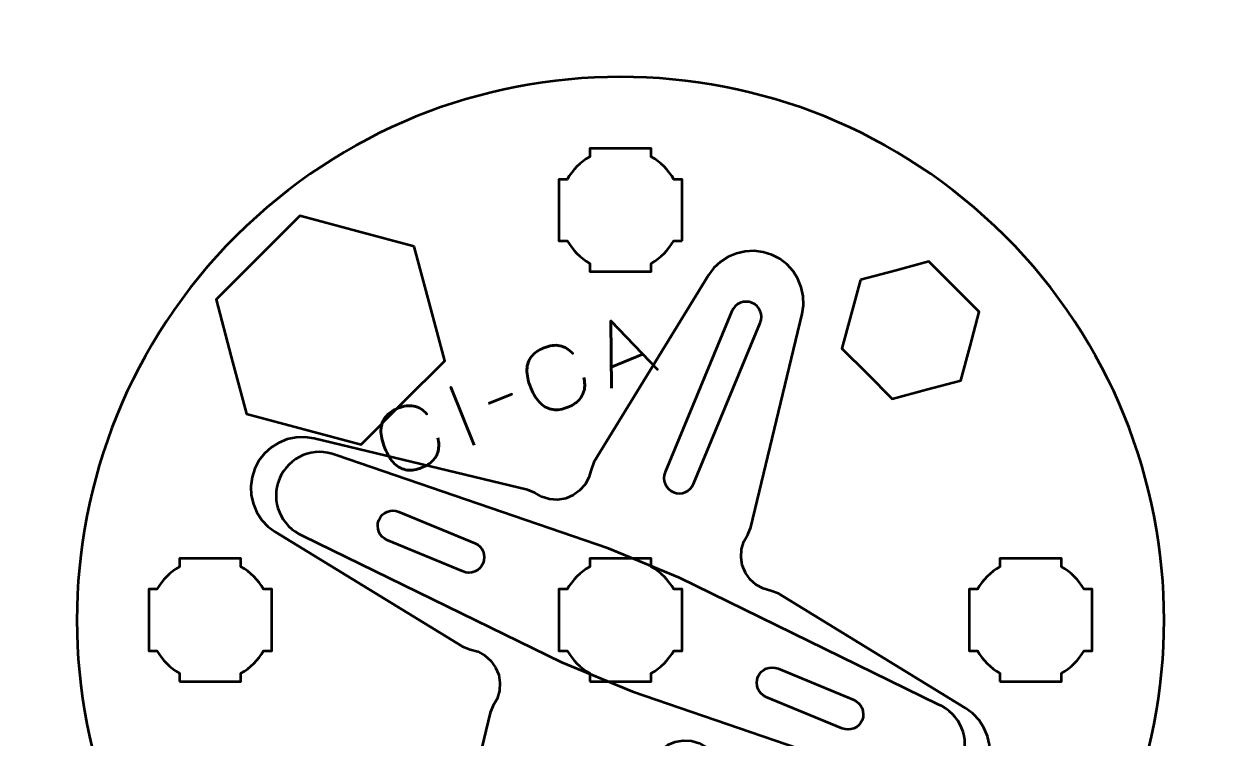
# Model space of a CAD drawing. Header units: centimetres. Extents: x -16.4 to -4.6, y -20.8 to -8.9.
# Drawn here: x -10.41 to -4.59, y -18.43 to -14.94 of the extents above; entities that cross this region are included whole.
import ezdxf

# ---------------------------------------------------------------- set-up
doc = ezdxf.new("R2010")
doc.units = ezdxf.units.CM
doc.header["$MEASUREMENT"] = 0
doc.layers.add('Layer 1', color=7, linetype='Continuous')

msp = doc.modelspace()

# ---------------------------------------------------------------- linework, layer by layer
at = {"layer": 'Layer 1', "lineweight": 53}
for points, knots in [([(-5.62616, -15.97618), (-4.59146, -17.01088), (-4.59146, -18.68912), (-5.62619, -19.72385), (-5.62619, -19.72385), (-6.66089, -20.75855), (-8.33913, -20.75855), (-9.37383, -19.72385), (-9.37383, -19.72385), (-10.40855, -18.68912), (-10.40855, -17.01088), (-9.37385, -15.97618), (-9.37385, -15.97618), (-8.33913, -14.94145), (-6.66089, -14.94145), (-5.62616, -15.97618)], [0, 0, 0, 0, 0.25, 0.25, 0.25, 0.25, 0.5, 0.5, 0.5, 0.5, 0.75, 0.75, 0.75, 0.75, 1, 1, 1, 1]), ([(-7.19997, -15.99998), (-7.19997, -15.99998), (-7.24017, -15.99998), (-7.24017, -15.99998), (-7.24017, -15.99998), (-7.2665, -16.0455), (-7.30446, -16.08343), (-7.34997, -16.10976), (-7.34997, -16.10976), (-7.34997, -16.10976), (-7.34997, -16.14998), (-7.34997, -16.14998), (-7.34997, -16.14998), (-7.34997, -16.14998), (-7.64997, -16.14998), (-7.64997, -16.14998), (-7.64997, -16.14998), (-7.64997, -16.14998), (-7.64997, -16.10979), (-7.64997, -16.10979), (-7.64997, -16.10979), (-7.6955, -16.08346), (-7.73349, -16.04551), (-7.75985, -15.99998), (-7.75985, -15.99998), (-7.75985, -15.99998), (-7.79997, -15.99998), (-7.79997, -15.99998), (-7.79997, -15.99998), (-7.79997, -15.99998), (-7.79997, -15.85456), (-7.79997, -15.85456), (-7.79997, -15.85456), (-7.79997, -15.85456), (-7.80003, -15.84991), (-7.80003, -15.84991), (-7.80003, -15.84991), (-7.80003, -15.84991), (-7.79997, -15.84527), (-7.79997, -15.84527), (-7.79997, -15.84527), (-7.79997, -15.84527), (-7.79997, -15.69998), (-7.79997, -15.69998), (-7.79997, -15.69998), (-7.79997, -15.69998), (-7.7599, -15.69998), (-7.7599, -15.69998), (-7.7599, -15.69998), (-7.73355, -15.65441), (-7.69555, -15.6164), (-7.64997, -15.59004), (-7.64997, -15.59004), (-7.64997, -15.59004), (-7.64997, -15.54998), (-7.64997, -15.54998), (-7.64997, -15.54998), (-7.64997, -15.54998), (-7.50669, -15.54998), (-7.50669, -15.54998), (-7.50669, -15.54998), (-7.50669, -15.54998), (-7.50002, -15.5499), (-7.50002, -15.5499), (-7.50002, -15.5499), (-7.50002, -15.5499), (-7.49334, -15.54998), (-7.49334, -15.54998), (-7.49334, -15.54998), (-7.49334, -15.54998), (-7.34997, -15.54998), (-7.34997, -15.54998), (-7.34997, -15.54998), (-7.34997, -15.54998), (-7.34997, -15.59008), (-7.34997, -15.59008), (-7.34997, -15.59008), (-7.30443, -15.61644), (-7.26645, -15.65443), (-7.24012, -15.69998), (-7.24012, -15.69998), (-7.24012, -15.69998), (-7.19997, -15.69998), (-7.19997, -15.69998), (-7.19997, -15.69998), (-7.19997, -15.69998), (-7.19997, -15.99998), (-7.19997, -15.99998)], [0, 0, 0, 0, 0.0454545, 0.0454545, 0.0454545, 0.0454545, 0.0909091, 0.0909091, 0.0909091, 0.0909091, 0.1363636, 0.1363636, 0.1363636, 0.1363636, 0.1818182, 0.1818182, 0.1818182, 0.1818182, 0.2272727, 0.2272727, 0.2272727, 0.2272727, 0.2727273, 0.2727273, 0.2727273, 0.2727273, 0.3181818, 0.3181818, 0.3181818, 0.3181818, 0.3636364, 0.3636364, 0.3636364, 0.3636364, 0.4090909, 0.4090909, 0.4090909, 0.4090909, 0.4545455, 0.4545455, 0.4545455, 0.4545455, 0.5, 0.5, 0.5, 0.5, 0.5454545, 0.5454545, 0.5454545, 0.5454545, 0.5909091, 0.5909091, 0.5909091, 0.5909091, 0.6363636, 0.6363636, 0.6363636, 0.6363636, 0.6818182, 0.6818182, 0.6818182, 0.6818182, 0.7272727, 0.7272727, 0.7272727, 0.7272727, 0.7727273, 0.7727273, 0.7727273, 0.7727273, 0.8181818, 0.8181818, 0.8181818, 0.8181818, 0.8636364, 0.8636364, 0.8636364, 0.8636364, 0.9090909, 0.9090909, 0.9090909, 0.9090909, 0.9545455, 0.9545455, 0.9545455, 0.9545455, 1, 1, 1, 1]), ([(-8.50598, -16.02754), (-8.50598, -16.02754), (-8.43126, -16.30637), (-8.43126, -16.30637), (-8.43126, -16.30637), (-8.43126, -16.30637), (-8.35655, -16.58522), (-8.35655, -16.58522), (-8.35655, -16.58522), (-8.35655, -16.58522), (-8.56067, -16.78934), (-8.56067, -16.78934), (-8.56067, -16.78934), (-8.56067, -16.78934), (-8.76479, -16.99346), (-8.76479, -16.99346), (-8.76479, -16.99346), (-8.76479, -16.99346), (-9.04364, -16.91875), (-9.04364, -16.91875), (-9.04364, -16.91875), (-9.04364, -16.91875), (-9.32247, -16.84403), (-9.32247, -16.84403), (-9.32247, -16.84403), (-9.32247, -16.84403), (-9.39718, -16.5652), (-9.39718, -16.5652), (-9.39718, -16.5652), (-9.39718, -16.5652), (-9.4719, -16.28636), (-9.4719, -16.28636), (-9.4719, -16.28636), (-9.4719, -16.28636), (-9.26778, -16.08223), (-9.26778, -16.08223), (-9.26778, -16.08223), (-9.26778, -16.08223), (-9.06365, -15.87811), (-9.06365, -15.87811), (-9.06365, -15.87811), (-9.06365, -15.87811), (-8.78481, -15.95283), (-8.78481, -15.95283), (-8.78481, -15.95283), (-8.78481, -15.95283), (-8.50598, -16.02754), (-8.50598, -16.02754)], [0, 0, 0, 0, 0.0833333, 0.0833333, 0.0833333, 0.0833333, 0.1666667, 0.1666667, 0.1666667, 0.1666667, 0.25, 0.25, 0.25, 0.25, 0.3333333, 0.3333333, 0.3333333, 0.3333333, 0.4166667, 0.4166667, 0.4166667, 0.4166667, 0.5, 0.5, 0.5, 0.5, 0.5833333, 0.5833333, 0.5833333, 0.5833333, 0.6666667, 0.6666667, 0.6666667, 0.6666667, 0.75, 0.75, 0.75, 0.75, 0.8333333, 0.8333333, 0.8333333, 0.8333333, 0.9166667, 0.9166667, 0.9166667, 0.9166667, 1, 1, 1, 1]), ([(-6.33075, -16.19084), (-6.33075, -16.19084), (-6.16345, -16.14601), (-6.16345, -16.14601), (-6.16345, -16.14601), (-6.16345, -16.14601), (-5.99614, -16.10118), (-5.99614, -16.10118), (-5.99614, -16.10118), (-5.99614, -16.10118), (-5.87367, -16.22366), (-5.87367, -16.22366), (-5.87367, -16.22366), (-5.87367, -16.22366), (-5.75119, -16.34613), (-5.75119, -16.34613), (-5.75119, -16.34613), (-5.75119, -16.34613), (-5.79602, -16.51344), (-5.79602, -16.51344), (-5.79602, -16.51344), (-5.79602, -16.51344), (-5.84085, -16.68074), (-5.84085, -16.68074), (-5.84085, -16.68074), (-5.84085, -16.68074), (-6.00815, -16.72557), (-6.00815, -16.72557), (-6.00815, -16.72557), (-6.00815, -16.72557), (-6.17546, -16.7704), (-6.17546, -16.7704), (-6.17546, -16.7704), (-6.17546, -16.7704), (-6.29793, -16.64792), (-6.29793, -16.64792), (-6.29793, -16.64792), (-6.29793, -16.64792), (-6.42041, -16.52545), (-6.42041, -16.52545), (-6.42041, -16.52545), (-6.42041, -16.52545), (-6.37558, -16.35814), (-6.37558, -16.35814), (-6.37558, -16.35814), (-6.37558, -16.35814), (-6.33075, -16.19084), (-6.33075, -16.19084)], [0, 0, 0, 0, 0.0833333, 0.0833333, 0.0833333, 0.0833333, 0.1666667, 0.1666667, 0.1666667, 0.1666667, 0.25, 0.25, 0.25, 0.25, 0.3333333, 0.3333333, 0.3333333, 0.3333333, 0.4166667, 0.4166667, 0.4166667, 0.4166667, 0.5, 0.5, 0.5, 0.5, 0.5833333, 0.5833333, 0.5833333, 0.5833333, 0.6666667, 0.6666667, 0.6666667, 0.6666667, 0.75, 0.75, 0.75, 0.75, 0.8333333, 0.8333333, 0.8333333, 0.8333333, 0.9166667, 0.9166667, 0.9166667, 0.9166667, 1, 1, 1, 1]), ([(-7.14369, -17.18578), (-7.15954, -17.22403), (-7.20342, -17.24221), (-7.24168, -17.22637), (-7.24168, -17.22637), (-7.27994, -17.21052), (-7.29812, -17.16663), (-7.28227, -17.12837), (-7.28227, -17.12837), (-7.28227, -17.12837), (-6.95699, -16.34308), (-6.95699, -16.34308), (-6.95699, -16.34308), (-6.94114, -16.30482), (-6.89726, -16.28664), (-6.859, -16.30249), (-6.859, -16.30249), (-6.82074, -16.31833), (-6.80256, -16.36222), (-6.81841, -16.40048), (-6.81841, -16.40048), (-6.81841, -16.40048), (-7.14369, -17.18578), (-7.14369, -17.18578)], [0, 0, 0, 0, 0.1666667, 0.1666667, 0.1666667, 0.1666667, 0.3333333, 0.3333333, 0.3333333, 0.3333333, 0.5, 0.5, 0.5, 0.5, 0.6666667, 0.6666667, 0.6666667, 0.6666667, 0.8333333, 0.8333333, 0.8333333, 0.8333333, 1, 1, 1, 1]), ([(-8.57995, -17.32148), (-8.61821, -17.30564), (-8.6621, -17.32382), (-8.67794, -17.36207), (-8.67794, -17.36207), (-8.69379, -17.40033), (-8.67561, -17.44422), (-8.63735, -17.46007), (-8.63735, -17.46007), (-8.63735, -17.46007), (-8.2678, -17.61314), (-8.2678, -17.61314), (-8.2678, -17.61314), (-8.22954, -17.62899), (-8.18566, -17.61081), (-8.16981, -17.57255), (-8.16981, -17.57255), (-8.15396, -17.53429), (-8.17214, -17.4904), (-8.2104, -17.47456), (-8.2104, -17.47456), (-8.2104, -17.47456), (-8.57995, -17.32148), (-8.57995, -17.32148)], [0, 0, 0, 0, 0.1666667, 0.1666667, 0.1666667, 0.1666667, 0.3333333, 0.3333333, 0.3333333, 0.3333333, 0.5, 0.5, 0.5, 0.5, 0.6666667, 0.6666667, 0.6666667, 0.6666667, 0.8333333, 0.8333333, 0.8333333, 0.8333333, 1, 1, 1, 1]), ([(-9.65004, -18.14997), (-9.65004, -18.14997), (-9.65004, -18.10977), (-9.65004, -18.10977), (-9.65004, -18.10977), (-9.69556, -18.08344), (-9.73349, -18.04548), (-9.75982, -17.99997), (-9.75982, -17.99997), (-9.75982, -17.99997), (-9.80004, -17.99997), (-9.80004, -17.99997), (-9.80004, -17.99997), (-9.80004, -17.99997), (-9.80004, -17.69997), (-9.80004, -17.69997), (-9.80004, -17.69997), (-9.80004, -17.69997), (-9.75985, -17.69997), (-9.75985, -17.69997), (-9.75985, -17.69997), (-9.73352, -17.65444), (-9.69557, -17.61645), (-9.65004, -17.59009), (-9.65004, -17.59009), (-9.65004, -17.59009), (-9.65004, -17.54997), (-9.65004, -17.54997), (-9.65004, -17.54997), (-9.65004, -17.54997), (-9.50462, -17.54997), (-9.50462, -17.54997), (-9.50462, -17.54997), (-9.50462, -17.54997), (-9.49997, -17.54991), (-9.49997, -17.54991), (-9.49997, -17.54991), (-9.49997, -17.54991), (-9.49533, -17.54997), (-9.49533, -17.54997), (-9.49533, -17.54997), (-9.49533, -17.54997), (-9.35004, -17.54997), (-9.35004, -17.54997), (-9.35004, -17.54997), (-9.35004, -17.54997), (-9.35004, -17.59004), (-9.35004, -17.59004), (-9.35004, -17.59004), (-9.30447, -17.61639), (-9.26646, -17.65439), (-9.2401, -17.69997), (-9.2401, -17.69997), (-9.2401, -17.69997), (-9.20004, -17.69997), (-9.20004, -17.69997), (-9.20004, -17.69997), (-9.20004, -17.69997), (-9.20004, -17.84325), (-9.20004, -17.84325), (-9.20004, -17.84325), (-9.20004, -17.84325), (-9.19996, -17.84992), (-9.19996, -17.84992), (-9.19996, -17.84992), (-9.19996, -17.84992), (-9.20004, -17.8566), (-9.20004, -17.8566), (-9.20004, -17.8566), (-9.20004, -17.8566), (-9.20004, -17.99997), (-9.20004, -17.99997), (-9.20004, -17.99997), (-9.20004, -17.99997), (-9.24014, -17.99997), (-9.24014, -17.99997), (-9.24014, -17.99997), (-9.2665, -18.04551), (-9.30449, -18.08349), (-9.35004, -18.10982), (-9.35004, -18.10982), (-9.35004, -18.10982), (-9.35004, -18.14997), (-9.35004, -18.14997), (-9.35004, -18.14997), (-9.35004, -18.14997), (-9.65004, -18.14997), (-9.65004, -18.14997)], [0, 0, 0, 0, 0.0454545, 0.0454545, 0.0454545, 0.0454545, 0.0909091, 0.0909091, 0.0909091, 0.0909091, 0.1363636, 0.1363636, 0.1363636, 0.1363636, 0.1818182, 0.1818182, 0.1818182, 0.1818182, 0.2272727, 0.2272727, 0.2272727, 0.2272727, 0.2727273, 0.2727273, 0.2727273, 0.2727273, 0.3181818, 0.3181818, 0.3181818, 0.3181818, 0.3636364, 0.3636364, 0.3636364, 0.3636364, 0.4090909, 0.4090909, 0.4090909, 0.4090909, 0.4545455, 0.4545455, 0.4545455, 0.4545455, 0.5, 0.5, 0.5, 0.5, 0.5454545, 0.5454545, 0.5454545, 0.5454545, 0.5909091, 0.5909091, 0.5909091, 0.5909091, 0.6363636, 0.6363636, 0.6363636, 0.6363636, 0.6818182, 0.6818182, 0.6818182, 0.6818182, 0.7272727, 0.7272727, 0.7272727, 0.7272727, 0.7727273, 0.7727273, 0.7727273, 0.7727273, 0.8181818, 0.8181818, 0.8181818, 0.8181818, 0.8636364, 0.8636364, 0.8636364, 0.8636364, 0.9090909, 0.9090909, 0.9090909, 0.9090909, 0.9545455, 0.9545455, 0.9545455, 0.9545455, 1, 1, 1, 1]), ([(-7.65004, -18.14997), (-7.65004, -18.14997), (-7.65004, -18.10977), (-7.65004, -18.10977), (-7.65004, -18.10977), (-7.69556, -18.08344), (-7.73349, -18.04548), (-7.75982, -17.99997), (-7.75982, -17.99997), (-7.75982, -17.99997), (-7.80004, -17.99997), (-7.80004, -17.99997), (-7.80004, -17.99997), (-7.80004, -17.99997), (-7.80004, -17.69997), (-7.80004, -17.69997), (-7.80004, -17.69997), (-7.80004, -17.69997), (-7.75985, -17.69997), (-7.75985, -17.69997), (-7.75985, -17.69997), (-7.73352, -17.65444), (-7.69557, -17.61645), (-7.65004, -17.59009), (-7.65004, -17.59009), (-7.65004, -17.59009), (-7.65004, -17.54997), (-7.65004, -17.54997), (-7.65004, -17.54997), (-7.65004, -17.54997), (-7.50462, -17.54997), (-7.50462, -17.54997), (-7.50462, -17.54997), (-7.50462, -17.54997), (-7.49997, -17.54991), (-7.49997, -17.54991), (-7.49997, -17.54991), (-7.49997, -17.54991), (-7.49533, -17.54997), (-7.49533, -17.54997), (-7.49533, -17.54997), (-7.49533, -17.54997), (-7.35004, -17.54997), (-7.35004, -17.54997), (-7.35004, -17.54997), (-7.35004, -17.54997), (-7.35004, -17.59004), (-7.35004, -17.59004), (-7.35004, -17.59004), (-7.30447, -17.61639), (-7.26646, -17.65439), (-7.2401, -17.69997), (-7.2401, -17.69997), (-7.2401, -17.69997), (-7.20004, -17.69997), (-7.20004, -17.69997), (-7.20004, -17.69997), (-7.20004, -17.69997), (-7.20004, -17.84325), (-7.20004, -17.84325), (-7.20004, -17.84325), (-7.20004, -17.84325), (-7.19996, -17.84992), (-7.19996, -17.84992), (-7.19996, -17.84992), (-7.19996, -17.84992), (-7.20004, -17.8566), (-7.20004, -17.8566), (-7.20004, -17.8566), (-7.20004, -17.8566), (-7.20004, -17.99997), (-7.20004, -17.99997), (-7.20004, -17.99997), (-7.20004, -17.99997), (-7.24014, -17.99997), (-7.24014, -17.99997), (-7.24014, -17.99997), (-7.2665, -18.04551), (-7.30449, -18.08349), (-7.35004, -18.10982), (-7.35004, -18.10982), (-7.35004, -18.10982), (-7.35004, -18.14997), (-7.35004, -18.14997), (-7.35004, -18.14997), (-7.35004, -18.14997), (-7.65004, -18.14997), (-7.65004, -18.14997)], [0, 0, 0, 0, 0.0454545, 0.0454545, 0.0454545, 0.0454545, 0.0909091, 0.0909091, 0.0909091, 0.0909091, 0.1363636, 0.1363636, 0.1363636, 0.1363636, 0.1818182, 0.1818182, 0.1818182, 0.1818182, 0.2272727, 0.2272727, 0.2272727, 0.2272727, 0.2727273, 0.2727273, 0.2727273, 0.2727273, 0.3181818, 0.3181818, 0.3181818, 0.3181818, 0.3636364, 0.3636364, 0.3636364, 0.3636364, 0.4090909, 0.4090909, 0.4090909, 0.4090909, 0.4545455, 0.4545455, 0.4545455, 0.4545455, 0.5, 0.5, 0.5, 0.5, 0.5454545, 0.5454545, 0.5454545, 0.5454545, 0.5909091, 0.5909091, 0.5909091, 0.5909091, 0.6363636, 0.6363636, 0.6363636, 0.6363636, 0.6818182, 0.6818182, 0.6818182, 0.6818182, 0.7272727, 0.7272727, 0.7272727, 0.7272727, 0.7727273, 0.7727273, 0.7727273, 0.7727273, 0.8181818, 0.8181818, 0.8181818, 0.8181818, 0.8636364, 0.8636364, 0.8636364, 0.8636364, 0.9090909, 0.9090909, 0.9090909, 0.9090909, 0.9545455, 0.9545455, 0.9545455, 0.9545455, 1, 1, 1, 1]), ([(-5.65004, -18.14997), (-5.65004, -18.14997), (-5.65004, -18.10977), (-5.65004, -18.10977), (-5.65004, -18.10977), (-5.69556, -18.08344), (-5.73349, -18.04548), (-5.75982, -17.99997), (-5.75982, -17.99997), (-5.75982, -17.99997), (-5.80004, -17.99997), (-5.80004, -17.99997), (-5.80004, -17.99997), (-5.80004, -17.99997), (-5.80004, -17.69997), (-5.80004, -17.69997), (-5.80004, -17.69997), (-5.80004, -17.69997), (-5.75985, -17.69997), (-5.75985, -17.69997), (-5.75985, -17.69997), (-5.73352, -17.65444), (-5.69557, -17.61645), (-5.65004, -17.59009), (-5.65004, -17.59009), (-5.65004, -17.59009), (-5.65004, -17.54997), (-5.65004, -17.54997), (-5.65004, -17.54997), (-5.65004, -17.54997), (-5.50462, -17.54997), (-5.50462, -17.54997), (-5.50462, -17.54997), (-5.50462, -17.54997), (-5.49997, -17.54991), (-5.49997, -17.54991), (-5.49997, -17.54991), (-5.49997, -17.54991), (-5.49533, -17.54997), (-5.49533, -17.54997), (-5.49533, -17.54997), (-5.49533, -17.54997), (-5.35004, -17.54997), (-5.35004, -17.54997), (-5.35004, -17.54997), (-5.35004, -17.54997), (-5.35004, -17.59004), (-5.35004, -17.59004), (-5.35004, -17.59004), (-5.30447, -17.61639), (-5.26646, -17.65439), (-5.2401, -17.69997), (-5.2401, -17.69997), (-5.2401, -17.69997), (-5.20004, -17.69997), (-5.20004, -17.69997), (-5.20004, -17.69997), (-5.20004, -17.69997), (-5.20004, -17.84325), (-5.20004, -17.84325), (-5.20004, -17.84325), (-5.20004, -17.84325), (-5.19996, -17.84992), (-5.19996, -17.84992), (-5.19996, -17.84992), (-5.19996, -17.84992), (-5.20004, -17.8566), (-5.20004, -17.8566), (-5.20004, -17.8566), (-5.20004, -17.8566), (-5.20004, -17.99997), (-5.20004, -17.99997), (-5.20004, -17.99997), (-5.20004, -17.99997), (-5.24014, -17.99997), (-5.24014, -17.99997), (-5.24014, -17.99997), (-5.2665, -18.04551), (-5.30449, -18.08349), (-5.35004, -18.10982), (-5.35004, -18.10982), (-5.35004, -18.10982), (-5.35004, -18.14997), (-5.35004, -18.14997), (-5.35004, -18.14997), (-5.35004, -18.14997), (-5.65004, -18.14997), (-5.65004, -18.14997)], [0, 0, 0, 0, 0.0454545, 0.0454545, 0.0454545, 0.0454545, 0.0909091, 0.0909091, 0.0909091, 0.0909091, 0.1363636, 0.1363636, 0.1363636, 0.1363636, 0.1818182, 0.1818182, 0.1818182, 0.1818182, 0.2272727, 0.2272727, 0.2272727, 0.2272727, 0.2727273, 0.2727273, 0.2727273, 0.2727273, 0.3181818, 0.3181818, 0.3181818, 0.3181818, 0.3636364, 0.3636364, 0.3636364, 0.3636364, 0.4090909, 0.4090909, 0.4090909, 0.4090909, 0.4545455, 0.4545455, 0.4545455, 0.4545455, 0.5, 0.5, 0.5, 0.5, 0.5454545, 0.5454545, 0.5454545, 0.5454545, 0.5909091, 0.5909091, 0.5909091, 0.5909091, 0.6363636, 0.6363636, 0.6363636, 0.6363636, 0.6818182, 0.6818182, 0.6818182, 0.6818182, 0.7272727, 0.7272727, 0.7272727, 0.7272727, 0.7727273, 0.7727273, 0.7727273, 0.7727273, 0.8181818, 0.8181818, 0.8181818, 0.8181818, 0.8636364, 0.8636364, 0.8636364, 0.8636364, 0.9090909, 0.9090909, 0.9090909, 0.9090909, 0.9545455, 0.9545455, 0.9545455, 0.9545455, 1, 1, 1, 1]), ([(-6.7322, -18.08685), (-6.77046, -18.071), (-6.81435, -18.08918), (-6.83019, -18.12744), (-6.83019, -18.12744), (-6.84604, -18.16569), (-6.82786, -18.20958), (-6.7896, -18.22543), (-6.7896, -18.22543), (-6.7896, -18.22543), (-6.42005, -18.3785), (-6.42005, -18.3785), (-6.42005, -18.3785), (-6.38179, -18.39435), (-6.33791, -18.37617), (-6.32206, -18.33791), (-6.32206, -18.33791), (-6.30621, -18.29965), (-6.32439, -18.25577), (-6.36265, -18.23992), (-6.36265, -18.23992), (-6.36265, -18.23992), (-6.7322, -18.08685), (-6.7322, -18.08685)], [0, 0, 0, 0, 0.1666667, 0.1666667, 0.1666667, 0.1666667, 0.3333333, 0.3333333, 0.3333333, 0.3333333, 0.5, 0.5, 0.5, 0.5, 0.6666667, 0.6666667, 0.6666667, 0.6666667, 0.8333333, 0.8333333, 0.8333333, 0.8333333, 1, 1, 1, 1])]:
    msp.add_open_spline(points, degree=3, knots=knots, dxfattribs=at)
at = {"layer": 'Layer 1', "color": 5, "lineweight": 53}
for points, knots in [([(-8.994, -16.96409), (-8.994, -16.96409), (-7.95305, -17.21436), (-7.95305, -17.21436), (-7.95305, -17.21436), (-7.95305, -17.21436), (-7.91749, -17.22995), (-7.91749, -17.22995), (-7.91749, -17.22995), (-7.91749, -17.22995), (-7.88345, -17.2492), (-7.88345, -17.2492), (-7.88345, -17.2492), (-7.88345, -17.2492), (-7.84608, -17.26039), (-7.84608, -17.26039), (-7.84608, -17.26039), (-7.84608, -17.26039), (-7.80684, -17.26292), (-7.80684, -17.26292), (-7.80684, -17.26292), (-7.80684, -17.26292), (-7.76718, -17.2562), (-7.76718, -17.2562), (-7.76718, -17.2562), (-7.76718, -17.2562), (-7.73096, -17.24118), (-7.73096, -17.24118), (-7.73096, -17.24118), (-7.73096, -17.24118), (-7.6992, -17.21834), (-7.6992, -17.21834), (-7.6992, -17.21834), (-7.6992, -17.21834), (-7.67251, -17.18909), (-7.67251, -17.18909), (-7.67251, -17.18909), (-7.67251, -17.18909), (-7.65369, -17.15401), (-7.65369, -17.15401), (-7.65369, -17.15401), (-7.65369, -17.15401), (-7.64323, -17.11635), (-7.64323, -17.11635), (-7.64323, -17.11635), (-7.64323, -17.11635), (-7.62985, -17.07988), (-7.62985, -17.07988), (-7.62985, -17.07988), (-7.62985, -17.07988), (-7.07031, -16.16788), (-7.07031, -16.16788), (-7.07031, -16.16788), (-7.07031, -16.16788), (-7.04443, -16.13229), (-7.04443, -16.13229), (-7.04443, -16.13229), (-7.04443, -16.13229), (-7.01244, -16.10269), (-7.01244, -16.10269), (-7.01244, -16.10269), (-7.01244, -16.10269), (-6.97581, -16.07841), (-6.97581, -16.07841), (-6.97581, -16.07841), (-6.97581, -16.07841), (-6.93515, -16.06096), (-6.93515, -16.06096), (-6.93515, -16.06096), (-6.93515, -16.06096), (-6.89178, -16.05148), (-6.89178, -16.05148), (-6.89178, -16.05148), (-6.89178, -16.05148), (-6.84791, -16.04908), (-6.84791, -16.04908), (-6.84791, -16.04908), (-6.84791, -16.04908), (-6.80385, -16.05447), (-6.80385, -16.05447), (-6.80385, -16.05447), (-6.80385, -16.05447), (-6.76208, -16.06748), (-6.76208, -16.06748), (-6.76208, -16.06748), (-6.76208, -16.06748), (-6.72261, -16.08812), (-6.72261, -16.08812), (-6.72261, -16.08812), (-6.72261, -16.08812), (-6.68765, -16.11547), (-6.68765, -16.11547), (-6.68765, -16.11547), (-6.68765, -16.11547), (-6.65833, -16.14818), (-6.65833, -16.14818), (-6.65833, -16.14818), (-6.65833, -16.14818), (-6.6351, -16.18525), (-6.6351, -16.18525), (-6.6351, -16.18525), (-6.6351, -16.18525), (-6.61868, -16.22634), (-6.61868, -16.22634), (-6.61868, -16.22634), (-6.61868, -16.22634), (-6.60921, -16.26971), (-6.60921, -16.26971), (-6.60921, -16.26971), (-6.60921, -16.26971), (-6.60753, -16.31326), (-6.60753, -16.31326), (-6.60753, -16.31326), (-6.60753, -16.31326), (-6.61439, -16.35673), (-6.61439, -16.35673), (-6.61439, -16.35673), (-6.61439, -16.35673), (-6.86435, -17.39696), (-6.86435, -17.39696), (-6.86435, -17.39696), (-6.86435, -17.39696), (-6.87994, -17.43251), (-6.87994, -17.43251), (-6.87994, -17.43251), (-6.87994, -17.43251), (-6.89918, -17.46654), (-6.89918, -17.46654), (-6.89918, -17.46654), (-6.89918, -17.46654), (-6.91067, -17.50465), (-6.91067, -17.50465), (-6.91067, -17.50465), (-6.91067, -17.50465), (-6.91248, -17.54421), (-6.91248, -17.54421), (-6.91248, -17.54421), (-6.91248, -17.54421), (-6.90619, -17.58281), (-6.90619, -17.58281), (-6.90619, -17.58281), (-6.90619, -17.58281), (-6.89119, -17.61905), (-6.89119, -17.61905), (-6.89119, -17.61905), (-6.89119, -17.61905), (-6.86863, -17.65154), (-6.86863, -17.65154), (-6.86863, -17.65154), (-6.86863, -17.65154), (-6.83908, -17.6775), (-6.83908, -17.6775), (-6.83908, -17.6775), (-6.83908, -17.6775), (-6.80402, -17.69631), (-6.80402, -17.69631), (-6.80402, -17.69631), (-6.80402, -17.69631), (-6.76633, -17.70677), (-6.76633, -17.70677), (-6.76633, -17.70677), (-6.76633, -17.70677), (-6.73017, -17.72089), (-6.73017, -17.72089), (-6.73017, -17.72089), (-6.73017, -17.72089), (-5.81788, -18.27969), (-5.81788, -18.27969), (-5.81788, -18.27969), (-5.81788, -18.27969), (-5.78231, -18.30556), (-5.78231, -18.30556), (-5.78231, -18.30556), (-5.78231, -18.30556), (-5.75195, -18.33785), (-5.75195, -18.33785), (-5.75195, -18.33785), (-5.75195, -18.33785), (-5.728, -18.37522), (-5.728, -18.37522), (-5.728, -18.37522), (-5.728, -18.37522), (-5.71055, -18.41588), (-5.71055, -18.41588), (-5.71055, -18.41588), (-5.71055, -18.41588), (-5.70077, -18.45851), (-5.70077, -18.45851), (-5.70077, -18.45851), (-5.70077, -18.45851), (-5.69836, -18.50238), (-5.69836, -18.50238), (-5.69836, -18.50238), (-5.69836, -18.50238), (-5.70375, -18.54644), (-5.70375, -18.54644), (-5.70375, -18.54644), (-5.70375, -18.54644), (-5.71676, -18.58821), (-5.71676, -18.58821), (-5.71676, -18.58821), (-5.71676, -18.58821), (-5.7374, -18.62767), (-5.7374, -18.62767), (-5.7374, -18.62767), (-5.7374, -18.62767), (-5.76475, -18.66265), (-5.76475, -18.66265), (-5.76475, -18.66265), (-5.76475, -18.66265), (-5.79747, -18.69197), (-5.79747, -18.69197), (-5.79747, -18.69197), (-5.79747, -18.69197), (-5.83453, -18.7152), (-5.83453, -18.7152), (-5.83453, -18.7152), (-5.83453, -18.7152), (-5.87562, -18.73161), (-5.87562, -18.73161), (-5.87562, -18.73161), (-5.87562, -18.73161), (-5.91899, -18.7411), (-5.91899, -18.7411), (-5.91899, -18.7411), (-5.91899, -18.7411), (-5.96328, -18.74247), (-5.96328, -18.74247), (-5.96328, -18.74247), (-5.96328, -18.74247), (-6.00673, -18.73561), (-6.00673, -18.73561), (-6.00673, -18.73561), (-6.00673, -18.73561), (-7.04694, -18.48565), (-7.04694, -18.48565), (-7.04694, -18.48565), (-7.04694, -18.48565), (-7.0825, -18.47006), (-7.0825, -18.47006), (-7.0825, -18.47006), (-7.0825, -18.47006), (-7.11654, -18.45082), (-7.11654, -18.45082), (-7.11654, -18.45082), (-7.11654, -18.45082), (-7.15464, -18.43932), (-7.15464, -18.43932), (-7.15464, -18.43932), (-7.15464, -18.43932), (-7.19389, -18.43678), (-7.19389, -18.43678), (-7.19389, -18.43678), (-7.19389, -18.43678), (-7.23282, -18.44381), (-7.23282, -18.44381), (-7.23282, -18.44381), (-7.23282, -18.44381), (-7.26904, -18.45882), (-7.26904, -18.45882), (-7.26904, -18.45882), (-7.26904, -18.45882), (-7.3008, -18.48168), (-7.3008, -18.48168), (-7.3008, -18.48168), (-7.3008, -18.48168), (-7.32748, -18.51092), (-7.32748, -18.51092), (-7.32748, -18.51092), (-7.32748, -18.51092), (-7.3463, -18.54599), (-7.3463, -18.54599), (-7.3463, -18.54599), (-7.3463, -18.54599), (-7.35676, -18.58366), (-7.35676, -18.58366), (-7.35676, -18.58366), (-7.35676, -18.58366), (-7.37058, -18.6191), (-7.37058, -18.6191), (-7.37058, -18.6191), (-7.37058, -18.6191), (-7.92967, -19.53212), (-7.92967, -19.53212), (-7.92967, -19.53212), (-7.92967, -19.53212), (-7.95556, -19.56769), (-7.95556, -19.56769), (-7.95556, -19.56769), (-7.95556, -19.56769), (-7.98755, -19.59732), (-7.98755, -19.59732), (-7.98755, -19.59732), (-7.98755, -19.59732), (-8.02491, -19.62128), (-8.02491, -19.62128), (-8.02491, -19.62128), (-8.02491, -19.62128), (-8.06557, -19.63873), (-8.06557, -19.63873), (-8.06557, -19.63873), (-8.06557, -19.63873), (-8.10821, -19.64851), (-8.10821, -19.64851), (-8.10821, -19.64851), (-8.10821, -19.64851), (-8.15207, -19.6509), (-8.15207, -19.6509), (-8.15207, -19.6509), (-8.15207, -19.6509), (-8.19614, -19.64553), (-8.19614, -19.64553), (-8.19614, -19.64553), (-8.19614, -19.64553), (-8.23864, -19.63221), (-8.23864, -19.63221), (-8.23864, -19.63221), (-8.23864, -19.63221), (-8.27738, -19.61187), (-8.27738, -19.61187), (-8.27738, -19.61187), (-8.27738, -19.61187), (-8.31234, -19.58452), (-8.31234, -19.58452), (-8.31234, -19.58452), (-8.31234, -19.58452), (-8.34166, -19.55181), (-8.34166, -19.55181), (-8.34166, -19.55181), (-8.34166, -19.55181), (-8.36563, -19.51444), (-8.36563, -19.51444), (-8.36563, -19.51444), (-8.36563, -19.51444), (-8.38204, -19.47335), (-8.38204, -19.47335), (-8.38204, -19.47335), (-8.38204, -19.47335), (-8.39078, -19.43029), (-8.39078, -19.43029), (-8.39078, -19.43029), (-8.39078, -19.43029), (-8.39246, -19.38672), (-8.39246, -19.38672), (-8.39246, -19.38672), (-8.39246, -19.38672), (-8.3856, -19.34326), (-8.3856, -19.34326), (-8.3856, -19.34326), (-8.3856, -19.34326), (-8.13608, -18.30202), (-8.13608, -18.30202), (-8.13608, -18.30202), (-8.13608, -18.30202), (-8.12006, -18.2675), (-8.12006, -18.2675), (-8.12006, -18.2675), (-8.12006, -18.2675), (-8.10081, -18.23346), (-8.10081, -18.23346), (-8.10081, -18.23346), (-8.10081, -18.23346), (-8.08932, -18.19535), (-8.08932, -18.19535), (-8.08932, -18.19535), (-8.08932, -18.19535), (-8.08752, -18.15581), (-8.08752, -18.15581), (-8.08752, -18.15581), (-8.08752, -18.15581), (-8.09381, -18.11719), (-8.09381, -18.11719), (-8.09381, -18.11719), (-8.09381, -18.11719), (-8.10881, -18.08097), (-8.10881, -18.08097), (-8.10881, -18.08097), (-8.10881, -18.08097), (-8.1321, -18.04817), (-8.1321, -18.04817), (-8.1321, -18.04817), (-8.1321, -18.04817), (-8.16164, -18.02221), (-8.16164, -18.02221), (-8.16164, -18.02221), (-8.16164, -18.02221), (-8.19598, -18.0037), (-8.19598, -18.0037), (-8.19598, -18.0037), (-8.19598, -18.0037), (-8.23366, -17.99324), (-8.23366, -17.99324), (-8.23366, -17.99324), (-8.23366, -17.99324), (-8.26982, -17.97911), (-8.26982, -17.97911), (-8.26982, -17.97911), (-8.26982, -17.97911), (-9.18285, -17.42002), (-9.18285, -17.42002), (-9.18285, -17.42002), (-9.18285, -17.42002), (-9.21843, -17.39414), (-9.21843, -17.39414), (-9.21843, -17.39414), (-9.21843, -17.39414), (-9.24878, -17.36185), (-9.24878, -17.36185), (-9.24878, -17.36185), (-9.24878, -17.36185), (-9.27274, -17.32448), (-9.27274, -17.32448), (-9.27274, -17.32448), (-9.27274, -17.32448), (-9.28946, -17.28412), (-9.28946, -17.28412), (-9.28946, -17.28412), (-9.28946, -17.28412), (-9.29997, -17.24119), (-9.29997, -17.24119), (-9.29997, -17.24119), (-9.29997, -17.24119), (-9.30165, -17.19762), (-9.30165, -17.19762), (-9.30165, -17.19762), (-9.30165, -17.19762), (-9.29625, -17.15355), (-9.29625, -17.15355), (-9.29625, -17.15355), (-9.29625, -17.15355), (-9.28294, -17.11105), (-9.28294, -17.11105), (-9.28294, -17.11105), (-9.28294, -17.11105), (-9.2626, -17.07232), (-9.2626, -17.07232), (-9.2626, -17.07232), (-9.2626, -17.07232), (-9.23526, -17.03735), (-9.23526, -17.03735), (-9.23526, -17.03735), (-9.23526, -17.03735), (-9.20327, -17.00773), (-9.20327, -17.00773), (-9.20327, -17.00773), (-9.20327, -17.00773), (-9.16548, -16.9848), (-9.16548, -16.9848), (-9.16548, -16.9848), (-9.16548, -16.9848), (-9.12512, -16.96809), (-9.12512, -16.96809), (-9.12512, -16.96809), (-9.12512, -16.96809), (-9.08175, -16.9586), (-9.08175, -16.9586), (-9.08175, -16.9586), (-9.08175, -16.9586), (-9.03746, -16.95724), (-9.03746, -16.95724), (-9.03746, -16.95724), (-9.03746, -16.95724), (-8.994, -16.96409), (-8.994, -16.96409)], [0, 0, 0, 0, 0.0086207, 0.0086207, 0.0086207, 0.0086207, 0.0172414, 0.0172414, 0.0172414, 0.0172414, 0.0258621, 0.0258621, 0.0258621, 0.0258621, 0.0344828, 0.0344828, 0.0344828, 0.0344828, 0.0431034, 0.0431034, 0.0431034, 0.0431034, 0.0517241, 0.0517241, 0.0517241, 0.0517241, 0.0603448, 0.0603448, 0.0603448, 0.0603448, 0.0689655, 0.0689655, 0.0689655, 0.0689655, 0.0775862, 0.0775862, 0.0775862, 0.0775862, 0.0862069, 0.0862069, 0.0862069, 0.0862069, 0.0948276, 0.0948276, 0.0948276, 0.0948276, 0.1034483, 0.1034483, 0.1034483, 0.1034483, 0.112069, 0.112069, 0.112069, 0.112069, 0.1206897, 0.1206897, 0.1206897, 0.1206897, 0.1293103, 0.1293103, 0.1293103, 0.1293103, 0.137931, 0.137931, 0.137931, 0.137931, 0.1465517, 0.1465517, 0.1465517, 0.1465517, 0.1551724, 0.1551724, 0.1551724, 0.1551724, 0.1637931, 0.1637931, 0.1637931, 0.1637931, 0.1724138, 0.1724138, 0.1724138, 0.1724138, 0.1810345, 0.1810345, 0.1810345, 0.1810345, 0.1896552, 0.1896552, 0.1896552, 0.1896552, 0.1982759, 0.1982759, 0.1982759, 0.1982759, 0.2068966, 0.2068966, 0.2068966, 0.2068966, 0.2155172, 0.2155172, 0.2155172, 0.2155172, 0.2241379, 0.2241379, 0.2241379, 0.2241379, 0.2327586, 0.2327586, 0.2327586, 0.2327586, 0.2413793, 0.2413793, 0.2413793, 0.2413793, 0.25, 0.25, 0.25, 0.25, 0.2586207, 0.2586207, 0.2586207, 0.2586207, 0.2672414, 0.2672414, 0.2672414, 0.2672414, 0.2758621, 0.2758621, 0.2758621, 0.2758621, 0.2844828, 0.2844828, 0.2844828, 0.2844828, 0.2931034, 0.2931034, 0.2931034, 0.2931034, 0.3017241, 0.3017241, 0.3017241, 0.3017241, 0.3103448, 0.3103448, 0.3103448, 0.3103448, 0.3189655, 0.3189655, 0.3189655, 0.3189655, 0.3275862, 0.3275862, 0.3275862, 0.3275862, 0.3362069, 0.3362069, 0.3362069, 0.3362069, 0.3448276, 0.3448276, 0.3448276, 0.3448276, 0.3534483, 0.3534483, 0.3534483, 0.3534483, 0.362069, 0.362069, 0.362069, 0.362069, 0.3706897, 0.3706897, 0.3706897, 0.3706897, 0.3793103, 0.3793103, 0.3793103, 0.3793103, 0.387931, 0.387931, 0.387931, 0.387931, 0.3965517, 0.3965517, 0.3965517, 0.3965517, 0.4051724, 0.4051724, 0.4051724, 0.4051724, 0.4137931, 0.4137931, 0.4137931, 0.4137931, 0.4224138, 0.4224138, 0.4224138, 0.4224138, 0.4310345, 0.4310345, 0.4310345, 0.4310345, 0.4396552, 0.4396552, 0.4396552, 0.4396552, 0.4482759, 0.4482759, 0.4482759, 0.4482759, 0.4568966, 0.4568966, 0.4568966, 0.4568966, 0.4655172, 0.4655172, 0.4655172, 0.4655172, 0.4741379, 0.4741379, 0.4741379, 0.4741379, 0.4827586, 0.4827586, 0.4827586, 0.4827586, 0.4913793, 0.4913793, 0.4913793, 0.4913793, 0.5, 0.5, 0.5, 0.5, 0.5086207, 0.5086207, 0.5086207, 0.5086207, 0.5172414, 0.5172414, 0.5172414, 0.5172414, 0.5258621, 0.5258621, 0.5258621, 0.5258621, 0.5344828, 0.5344828, 0.5344828, 0.5344828, 0.5431034, 0.5431034, 0.5431034, 0.5431034, 0.5517241, 0.5517241, 0.5517241, 0.5517241, 0.5603448, 0.5603448, 0.5603448, 0.5603448, 0.5689655, 0.5689655, 0.5689655, 0.5689655, 0.5775862, 0.5775862, 0.5775862, 0.5775862, 0.5862069, 0.5862069, 0.5862069, 0.5862069, 0.5948276, 0.5948276, 0.5948276, 0.5948276, 0.6034483, 0.6034483, 0.6034483, 0.6034483, 0.612069, 0.612069, 0.612069, 0.612069, 0.6206897, 0.6206897, 0.6206897, 0.6206897, 0.6293103, 0.6293103, 0.6293103, 0.6293103, 0.637931, 0.637931, 0.637931, 0.637931, 0.6465517, 0.6465517, 0.6465517, 0.6465517, 0.6551724, 0.6551724, 0.6551724, 0.6551724, 0.6637931, 0.6637931, 0.6637931, 0.6637931, 0.6724138, 0.6724138, 0.6724138, 0.6724138, 0.6810345, 0.6810345, 0.6810345, 0.6810345, 0.6896552, 0.6896552, 0.6896552, 0.6896552, 0.6982759, 0.6982759, 0.6982759, 0.6982759, 0.7068966, 0.7068966, 0.7068966, 0.7068966, 0.7155172, 0.7155172, 0.7155172, 0.7155172, 0.7241379, 0.7241379, 0.7241379, 0.7241379, 0.7327586, 0.7327586, 0.7327586, 0.7327586, 0.7413793, 0.7413793, 0.7413793, 0.7413793, 0.75, 0.75, 0.75, 0.75, 0.7586207, 0.7586207, 0.7586207, 0.7586207, 0.7672414, 0.7672414, 0.7672414, 0.7672414, 0.7758621, 0.7758621, 0.7758621, 0.7758621, 0.7844828, 0.7844828, 0.7844828, 0.7844828, 0.7931034, 0.7931034, 0.7931034, 0.7931034, 0.8017241, 0.8017241, 0.8017241, 0.8017241, 0.8103448, 0.8103448, 0.8103448, 0.8103448, 0.8189655, 0.8189655, 0.8189655, 0.8189655, 0.8275862, 0.8275862, 0.8275862, 0.8275862, 0.8362069, 0.8362069, 0.8362069, 0.8362069, 0.8448276, 0.8448276, 0.8448276, 0.8448276, 0.8534483, 0.8534483, 0.8534483, 0.8534483, 0.862069, 0.862069, 0.862069, 0.862069, 0.8706897, 0.8706897, 0.8706897, 0.8706897, 0.8793103, 0.8793103, 0.8793103, 0.8793103, 0.887931, 0.887931, 0.887931, 0.887931, 0.8965517, 0.8965517, 0.8965517, 0.8965517, 0.9051724, 0.9051724, 0.9051724, 0.9051724, 0.9137931, 0.9137931, 0.9137931, 0.9137931, 0.9224138, 0.9224138, 0.9224138, 0.9224138, 0.9310345, 0.9310345, 0.9310345, 0.9310345, 0.9396552, 0.9396552, 0.9396552, 0.9396552, 0.9482759, 0.9482759, 0.9482759, 0.9482759, 0.9568966, 0.9568966, 0.9568966, 0.9568966, 0.9655172, 0.9655172, 0.9655172, 0.9655172, 0.9741379, 0.9741379, 0.9741379, 0.9741379, 0.9827586, 0.9827586, 0.9827586, 0.9827586, 0.9913793, 0.9913793, 0.9913793, 0.9913793, 1, 1, 1, 1]), ([(-7.54454, -16.71898), (-7.54454, -16.71898), (-7.54661, -16.39066), (-7.54661, -16.39066), (-7.54661, -16.39066), (-7.54661, -16.39066), (-7.31966, -16.62809), (-7.31966, -16.62809), (-7.31966, -16.62809), (-7.31966, -16.62809), (-7.54661, -16.39066), (-7.54661, -16.39066), (-7.54661, -16.39066), (-7.54661, -16.39066), (-7.54454, -16.71898), (-7.54454, -16.71898)], [0, 0, 0, 0, 0.25, 0.25, 0.25, 0.25, 0.5, 0.5, 0.5, 0.5, 0.75, 0.75, 0.75, 0.75, 1, 1, 1, 1]), ([(-7.67827, -16.66592), (-7.67347, -16.6901), (-7.67323, -16.71155), (-7.67769, -16.73021), (-7.67769, -16.73021), (-7.68216, -16.74887), (-7.69105, -16.76494), (-7.70429, -16.77845), (-7.70429, -16.77845), (-7.71754, -16.79194), (-7.73491, -16.80302), (-7.75638, -16.81165), (-7.75638, -16.81165), (-7.7825, -16.82228), (-7.80667, -16.82617), (-7.82901, -16.82329), (-7.82901, -16.82329), (-7.85135, -16.82042), (-7.87158, -16.81021), (-7.88977, -16.7927), (-7.88977, -16.7927), (-7.90796, -16.77512), (-7.92383, -16.74971), (-7.93737, -16.7163), (-7.93737, -16.7163), (-7.95076, -16.68295), (-7.957, -16.65368), (-7.95615, -16.62843), (-7.95615, -16.62843), (-7.95522, -16.60318), (-7.94777, -16.58179), (-7.93371, -16.56414), (-7.93371, -16.56414), (-7.91966, -16.54648), (-7.89957, -16.53247), (-7.87344, -16.52197), (-7.87344, -16.52197), (-7.84554, -16.51057), (-7.81976, -16.50713), (-7.79609, -16.5115), (-7.79609, -16.5115), (-7.77241, -16.51587), (-7.75116, -16.52883), (-7.73229, -16.55037), (-7.73229, -16.55037), (-7.75116, -16.52883), (-7.77241, -16.51587), (-7.79609, -16.5115), (-7.79609, -16.5115), (-7.81976, -16.50713), (-7.84554, -16.51057), (-7.87344, -16.52197), (-7.87344, -16.52197), (-7.89957, -16.53247), (-7.91966, -16.54648), (-7.93371, -16.56414), (-7.93371, -16.56414), (-7.94777, -16.58179), (-7.95522, -16.60318), (-7.95615, -16.62843), (-7.95615, -16.62843), (-7.957, -16.65368), (-7.95076, -16.68295), (-7.93737, -16.7163), (-7.93737, -16.7163), (-7.92383, -16.74971), (-7.90796, -16.77512), (-7.88977, -16.7927), (-7.88977, -16.7927), (-7.87158, -16.81021), (-7.85135, -16.82042), (-7.82901, -16.82329), (-7.82901, -16.82329), (-7.80667, -16.82617), (-7.7825, -16.82228), (-7.75638, -16.81165), (-7.75638, -16.81165), (-7.73491, -16.80302), (-7.71754, -16.79194), (-7.70429, -16.77845), (-7.70429, -16.77845), (-7.69105, -16.76494), (-7.68216, -16.74887), (-7.67769, -16.73021), (-7.67769, -16.73021), (-7.67323, -16.71155), (-7.67347, -16.6901), (-7.67827, -16.66592)], [0, 0, 0, 0, 0.0454545, 0.0454545, 0.0454545, 0.0454545, 0.0909091, 0.0909091, 0.0909091, 0.0909091, 0.1363636, 0.1363636, 0.1363636, 0.1363636, 0.1818182, 0.1818182, 0.1818182, 0.1818182, 0.2272727, 0.2272727, 0.2272727, 0.2272727, 0.2727273, 0.2727273, 0.2727273, 0.2727273, 0.3181818, 0.3181818, 0.3181818, 0.3181818, 0.3636364, 0.3636364, 0.3636364, 0.3636364, 0.4090909, 0.4090909, 0.4090909, 0.4090909, 0.4545455, 0.4545455, 0.4545455, 0.4545455, 0.5, 0.5, 0.5, 0.5, 0.5454545, 0.5454545, 0.5454545, 0.5454545, 0.5909091, 0.5909091, 0.5909091, 0.5909091, 0.6363636, 0.6363636, 0.6363636, 0.6363636, 0.6818182, 0.6818182, 0.6818182, 0.6818182, 0.7272727, 0.7272727, 0.7272727, 0.7272727, 0.7727273, 0.7727273, 0.7727273, 0.7727273, 0.8181818, 0.8181818, 0.8181818, 0.8181818, 0.8636364, 0.8636364, 0.8636364, 0.8636364, 0.9090909, 0.9090909, 0.9090909, 0.9090909, 0.9545455, 0.9545455, 0.9545455, 0.9545455, 1, 1, 1, 1]), ([(-7.54526, -16.61561), (-7.54526, -16.61561), (-7.3914, -16.55345), (-7.3914, -16.55345), (-7.3914, -16.55345), (-7.3914, -16.55345), (-7.54526, -16.61561), (-7.54526, -16.61561)], [0, 0, 0, 0, 0.5, 0.5, 0.5, 0.5, 1, 1, 1, 1]), ([(-8.21362, -16.99654), (-8.21362, -16.99654), (-8.32792, -16.71352), (-8.32792, -16.71352), (-8.32792, -16.71352), (-8.32792, -16.71352), (-8.21362, -16.99654), (-8.21362, -16.99654)], [0, 0, 0, 0, 0.5, 0.5, 0.5, 0.5, 1, 1, 1, 1]), ([(-8.1433, -16.79424), (-8.1433, -16.79424), (-8.02908, -16.7481), (-8.02908, -16.7481), (-8.02908, -16.7481), (-8.02908, -16.7481), (-8.1433, -16.79424), (-8.1433, -16.79424)], [0, 0, 0, 0, 0.5, 0.5, 0.5, 0.5, 1, 1, 1, 1]), ([(-8.38969, -16.9606), (-8.38489, -16.98478), (-8.38465, -17.00623), (-8.38911, -17.02489), (-8.38911, -17.02489), (-8.39358, -17.04355), (-8.40247, -17.05962), (-8.41571, -17.07313), (-8.41571, -17.07313), (-8.42896, -17.08662), (-8.44633, -17.0977), (-8.4678, -17.10633), (-8.4678, -17.10633), (-8.49392, -17.11696), (-8.51809, -17.12085), (-8.54043, -17.11797), (-8.54043, -17.11797), (-8.56277, -17.1151), (-8.583, -17.10489), (-8.60119, -17.08738), (-8.60119, -17.08738), (-8.61938, -17.0698), (-8.63525, -17.04439), (-8.64879, -17.01098), (-8.64879, -17.01098), (-8.66218, -16.97763), (-8.66842, -16.94836), (-8.66757, -16.92311), (-8.66757, -16.92311), (-8.66664, -16.89786), (-8.65919, -16.87647), (-8.64513, -16.85882), (-8.64513, -16.85882), (-8.63108, -16.84116), (-8.61099, -16.82715), (-8.58486, -16.81665), (-8.58486, -16.81665), (-8.55696, -16.80525), (-8.53118, -16.80181), (-8.50751, -16.80618), (-8.50751, -16.80618), (-8.48383, -16.81055), (-8.46258, -16.82351), (-8.44371, -16.84505), (-8.44371, -16.84505), (-8.46258, -16.82351), (-8.48383, -16.81055), (-8.50751, -16.80618), (-8.50751, -16.80618), (-8.53118, -16.80181), (-8.55696, -16.80525), (-8.58486, -16.81665), (-8.58486, -16.81665), (-8.61099, -16.82715), (-8.63108, -16.84116), (-8.64513, -16.85882), (-8.64513, -16.85882), (-8.65919, -16.87647), (-8.66664, -16.89786), (-8.66757, -16.92311), (-8.66757, -16.92311), (-8.66842, -16.94836), (-8.66218, -16.97763), (-8.64879, -17.01098), (-8.64879, -17.01098), (-8.63525, -17.04439), (-8.61938, -17.0698), (-8.60119, -17.08738), (-8.60119, -17.08738), (-8.583, -17.10489), (-8.56277, -17.1151), (-8.54043, -17.11797), (-8.54043, -17.11797), (-8.51809, -17.12085), (-8.49392, -17.11696), (-8.4678, -17.10633), (-8.4678, -17.10633), (-8.44633, -17.0977), (-8.42896, -17.08662), (-8.41571, -17.07313), (-8.41571, -17.07313), (-8.40247, -17.05962), (-8.39358, -17.04355), (-8.38911, -17.02489), (-8.38911, -17.02489), (-8.38465, -17.00623), (-8.38489, -16.98478), (-8.38969, -16.9606)], [0, 0, 0, 0, 0.0454545, 0.0454545, 0.0454545, 0.0454545, 0.0909091, 0.0909091, 0.0909091, 0.0909091, 0.1363636, 0.1363636, 0.1363636, 0.1363636, 0.1818182, 0.1818182, 0.1818182, 0.1818182, 0.2272727, 0.2272727, 0.2272727, 0.2272727, 0.2727273, 0.2727273, 0.2727273, 0.2727273, 0.3181818, 0.3181818, 0.3181818, 0.3181818, 0.3636364, 0.3636364, 0.3636364, 0.3636364, 0.4090909, 0.4090909, 0.4090909, 0.4090909, 0.4545455, 0.4545455, 0.4545455, 0.4545455, 0.5, 0.5, 0.5, 0.5, 0.5454545, 0.5454545, 0.5454545, 0.5454545, 0.5909091, 0.5909091, 0.5909091, 0.5909091, 0.6363636, 0.6363636, 0.6363636, 0.6363636, 0.6818182, 0.6818182, 0.6818182, 0.6818182, 0.7272727, 0.7272727, 0.7272727, 0.7272727, 0.7727273, 0.7727273, 0.7727273, 0.7727273, 0.8181818, 0.8181818, 0.8181818, 0.8181818, 0.8636364, 0.8636364, 0.8636364, 0.8636364, 0.9090909, 0.9090909, 0.9090909, 0.9090909, 0.9545455, 0.9545455, 0.9545455, 0.9545455, 1, 1, 1, 1]), ([(-7.44158, -18.19891), (-7.44158, -18.19891), (-7.78803, -18.05541), (-7.78803, -18.05541), (-7.78803, -18.05541), (-7.78803, -18.05541), (-9.04798, -17.43881), (-9.04798, -17.43881), (-9.04798, -17.43881), (-9.15611, -17.39402), (-9.20777, -17.2693), (-9.16298, -17.16117), (-9.16298, -17.16117), (-9.11819, -17.05304), (-8.99347, -17.00137), (-8.88534, -17.04616), (-8.88534, -17.04616), (-8.88534, -17.04616), (-7.55842, -17.50108), (-7.55842, -17.50108), (-7.55842, -17.50108), (-7.55842, -17.50108), (-7.21197, -17.64459), (-7.21197, -17.64459), (-7.21197, -17.64459), (-7.21197, -17.64459), (-5.95202, -18.26118), (-5.95202, -18.26118), (-5.95202, -18.26118), (-5.84389, -18.30597), (-5.79223, -18.4307), (-5.83702, -18.53883), (-5.83702, -18.53883), (-5.88181, -18.64696), (-6.00653, -18.69862), (-6.11466, -18.65383), (-6.11466, -18.65383), (-6.11466, -18.65383), (-7.44158, -18.19891), (-7.44158, -18.19891)], [0, 0, 0, 0, 0.1, 0.1, 0.1, 0.1, 0.2, 0.2, 0.2, 0.2, 0.3, 0.3, 0.3, 0.3, 0.4, 0.4, 0.4, 0.4, 0.5, 0.5, 0.5, 0.5, 0.6, 0.6, 0.6, 0.6, 0.7, 0.7, 0.7, 0.7, 0.8, 0.8, 0.8, 0.8, 0.9, 0.9, 0.9, 0.9, 1, 1, 1, 1])]:
    msp.add_open_spline(points, degree=3, knots=knots, dxfattribs=at)

doc.saveas('drawing.dxf')
